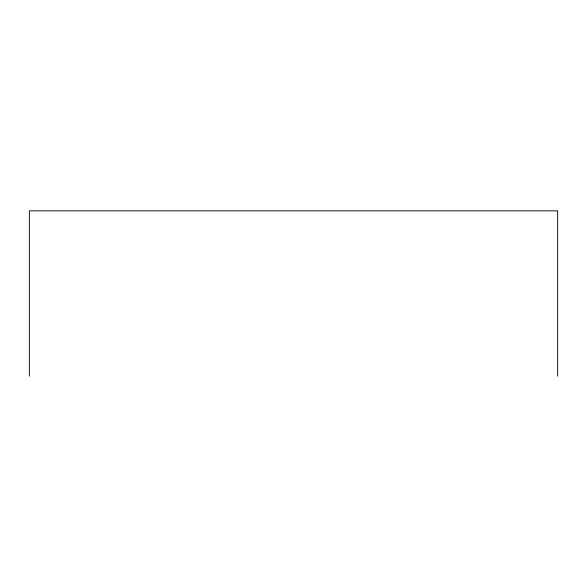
<?xml version="1.0" encoding="UTF-8"?>
<svg xmlns="http://www.w3.org/2000/svg" width="587" height="587" viewBox="0 0 587 587"><rect width="100%" height="100%" fill="white"/><g stroke="black" fill="none" stroke-linecap="round" stroke-linejoin="round"><path stroke-width="0.88" d="M557.65 376.15L557.65 210.85L29.35 210.85L29.35 376.15"/></g></svg>
